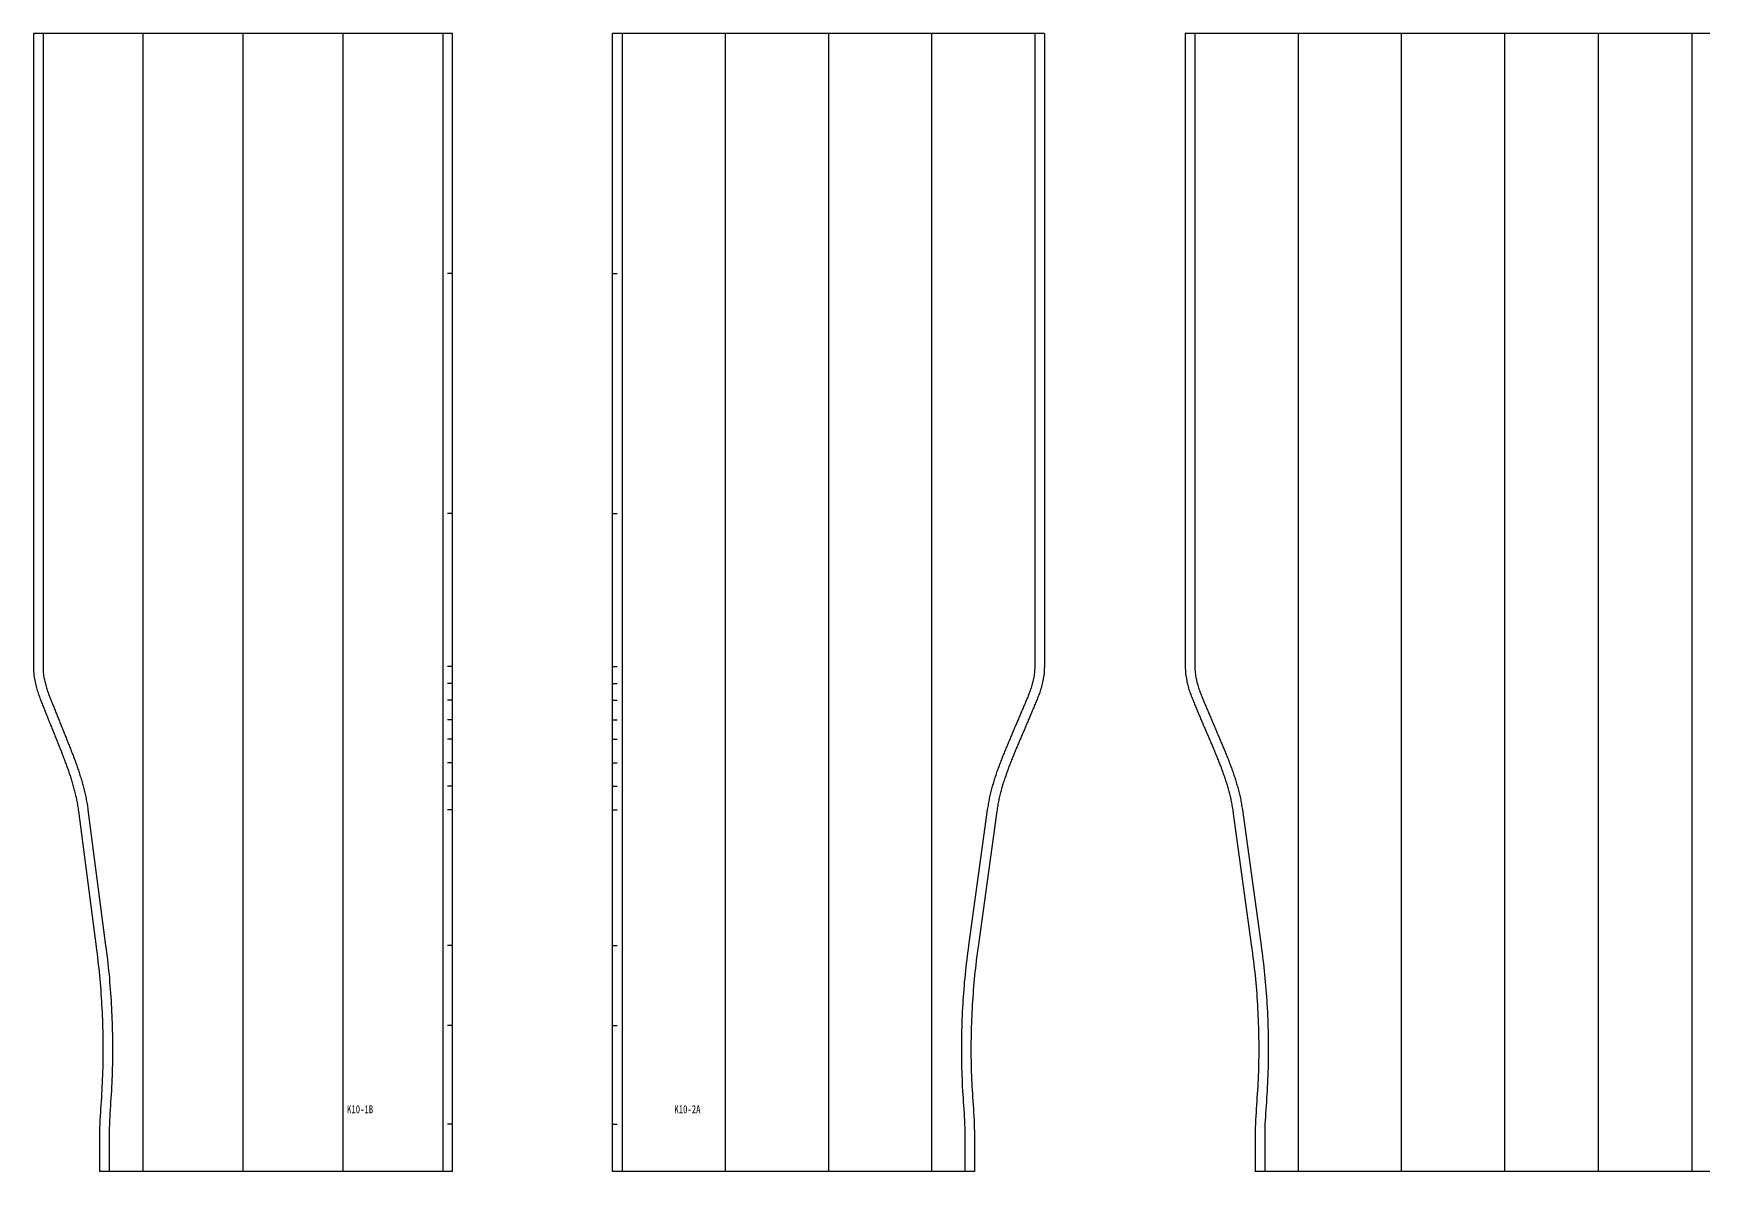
# Model space of a CAD drawing. Header units: millimetres. Extents: x 1725838 to 1745173, y -304752 to -289676.
# Drawn here: x 1727998 to 1730086, y -300550 to -299128 of the extents above; entities that cross this region are included whole.
import ezdxf

# ---------------------------------------------------------------- set-up
doc = ezdxf.new("R2010")
doc.units = ezdxf.units.MM
for name, color, linetype in [('剪口线', 7, 'Continuous'), ('文字', 7, 'Continuous'), ('缝头内线', 7, 'Continuous')]:
    doc.layers.add(name, color=color, linetype=linetype)
doc.styles.add('宋体平面', font='', dxfattribs={"width": 0.8})
doc.styles.get('宋体平面').set_extended_font_data('NSimSun')

msp = doc.modelspace()

# ---------------------------------------------------------------- linework, layer by layer
for p, q in [((1728522, -299127.6), (1727998.3, -299127.6)), ((1728522, -300550.1), (1728522, -299127.6)), ((1729261.9, -299127.6), (1728722, -299127.6)), ((1728722, -300550.1), (1728722, -299127.6)), ((1730551.9, -299127.6), (1729437.9, -299127.6)), ((1728522, -300550.1), (1728080.9, -300550.1)), ((1729174.6, -300550.1), (1728722, -300550.1)), ((1730551.9, -300550.1), (1729525.2, -300550.1))]:
    msp.add_line(p, q)
for points in [[(1727998.3, -299127.6), (1727998.3, -299919.3), (1727998.4, -299921.5), (1727998.5, -299923.5), (1727998.6, -299925.6), (1727998.8, -299927.7), (1727999, -299929.9), (1727999.3, -299932), (1727999.6, -299934.2), (1728000, -299936.2), (1728000.4, -299938.2), (1728000.8, -299940.1), (1728001.3, -299942), (1728001.7, -299943.8), (1728002.2, -299945.5), (1728002.7, -299947.2), (1728003.2, -299948.9), (1728003.7, -299950.6), (1728004.3, -299952.2), (1728004.8, -299953.8), (1728005.3, -299955.3), (1728005.9, -299956.9), (1728006.4, -299958.4), (1728007, -299959.9), (1728007.6, -299961.3), (1728008.1, -299962.8), (1728008.7, -299964.2), (1728009.2, -299965.6), (1728009.8, -299967), (1728010.3, -299968.4), (1728010.9, -299969.7), (1728011.4, -299971.1), (1728012, -299972.5), (1728012.5, -299973.9), (1728013.1, -299975.2), (1728013.6, -299976.6), (1728014.2, -299978), (1728014.7, -299979.3), (1728015.3, -299980.7), (1728015.8, -299982.1), (1728016.4, -299983.5), (1728016.9, -299984.8), (1728017.5, -299986.2), (1728018, -299987.6), (1728018.6, -299988.9), (1728019.1, -299990.3), (1728019.7, -299991.7), (1728020.2, -299993), (1728020.8, -299994.4), (1728021.3, -299995.8), (1728021.9, -299997.1), (1728022.4, -299998.5), (1728023, -299999.9), (1728023.5, -300001.2), (1728024.1, -300002.6), (1728024.6, -300004), (1728025.2, -300005.3), (1728025.7, -300006.7), (1728026.3, -300008.1), (1728026.8, -300009.4), (1728027.4, -300010.8), (1728027.9, -300012.2), (1728028.5, -300013.5), (1728029, -300014.9), (1728029.6, -300016.3), (1728030.1, -300017.6), (1728030.7, -300019), (1728031.2, -300020.4), (1728031.7, -300021.7), (1728032.3, -300023.1), (1728032.8, -300024.4), (1728033.4, -300025.8), (1728033.9, -300027.2), (1728034.4, -300028.5), (1728035, -300029.9), (1728035.5, -300031.3), (1728036, -300032.7), (1728036.5, -300034), (1728037.1, -300035.4), (1728037.6, -300036.8), (1728038.1, -300038.2), (1728038.6, -300039.6), (1728039.1, -300041), (1728039.6, -300042.4), (1728040.2, -300043.8), (1728040.7, -300045.2), (1728041.2, -300046.6), (1728041.7, -300048), (1728042.2, -300049.4), (1728042.6, -300050.9), (1728043.1, -300052.3), (1728043.6, -300053.7), (1728044.1, -300055.2), (1728044.6, -300056.6), (1728045, -300058.1), (1728045.5, -300059.6), (1728045.9, -300061), (1728046.4, -300062.5), (1728046.8, -300064), (1728047.3, -300065.5), (1728047.7, -300067), (1728048.1, -300068.5), (1728048.6, -300070.1), (1728049, -300071.6), (1728049.4, -300073.2), (1728049.8, -300074.7), (1728050.2, -300076.3), (1728050.6, -300077.9), (1728050.9, -300079.5), (1728051.3, -300081.1), (1728051.7, -300082.7), (1728052, -300084.3), (1728052.3, -300085.9), (1728052.7, -300087.5), (1728053, -300089.2), (1728053.2, -300090.8), (1728053.5, -300092.5), (1728053.8, -300094.2), (1728054.1, -300096), (1728054.3, -300097.8), (1728054.6, -300099.5), (1728076.7, -300269), (1728077.3, -300273.5), (1728077.8, -300278), (1728078.4, -300282.5), (1728078.9, -300287), (1728079.4, -300291.5), (1728079.9, -300296), (1728080.4, -300300.5), (1728080.8, -300305), (1728081.2, -300309.5), (1728081.6, -300314.1), (1728082, -300318.6), (1728082.4, -300323.2), (1728082.7, -300327.8), (1728083, -300332.4), (1728083.3, -300337), (1728083.6, -300341.6), (1728083.8, -300346.2), (1728084.1, -300350.8), (1728084.3, -300355.4), (1728084.5, -300360.1), (1728084.6, -300364.7), (1728084.8, -300369.4), (1728084.9, -300374), (1728085, -300378.6), (1728085.1, -300383.3), (1728085.1, -300388), (1728085.1, -300392.6), (1728085.2, -300397.3), (1728085.1, -300401.9), (1728085.1, -300406.6), (1728085, -300411.3), (1728085, -300415.9), (1728084.9, -300420.5), (1728084.7, -300425.2), (1728084.6, -300429.8), (1728084.4, -300434.4), (1728084.2, -300439), (1728084, -300443.7), (1728083.7, -300448.3), (1728083.4, -300452.9), (1728083.2, -300457.6), (1728082.9, -300462.2), (1728082.6, -300466.9), (1728082.3, -300471.5), (1728082, -300476.2), (1728081.7, -300481), (1728081.5, -300485.7), (1728081.3, -300490.5), (1728081.1, -300495.3), (1728081, -300500.1), (1728081, -300504.9), (1728080.9, -300509.7), (1728080.9, -300514.5), (1728080.9, -300550.1)], [(1729261.9, -299127.6), (1729261.9, -299919.3), (1729261.8, -299921.5), (1729261.7, -299923.6), (1729261.6, -299925.6), (1729261.4, -299927.8), (1729261.2, -299929.9), (1729260.9, -299932.1), (1729260.5, -299934.3), (1729260.1, -299936.3), (1729259.7, -299938.3), (1729259.2, -299940.3), (1729258.8, -299942.1), (1729258.3, -299943.9), (1729257.7, -299945.7), (1729257.2, -299947.4), (1729256.7, -299949.1), (1729256.1, -299950.8), (1729255.6, -299952.4), (1729255, -299954), (1729254.4, -299955.5), (1729253.8, -299957.1), (1729253.2, -299958.6), (1729252.7, -299960.1), (1729252.1, -299961.5), (1729251.5, -299963), (1729250.9, -299964.4), (1729250.3, -299965.8), (1729249.7, -299967.2), (1729249.1, -299968.6), (1729248.6, -299970), (1729248, -299971.3), (1729247.4, -299972.7), (1729246.8, -299974.1), (1729246.2, -299975.5), (1729245.7, -299976.8), (1729245.1, -299978.2), (1729244.5, -299979.6), (1729243.9, -299980.9), (1729243.3, -299982.3), (1729242.8, -299983.7), (1729242.2, -299985.1), (1729241.6, -299986.4), (1729241, -299987.8), (1729240.4, -299989.2), (1729239.8, -299990.5), (1729239.3, -299991.9), (1729238.7, -299993.3), (1729238.1, -299994.6), (1729237.5, -299996), (1729236.9, -299997.4), (1729236.4, -299998.7), (1729235.8, -300000.1), (1729235.2, -300001.5), (1729234.6, -300002.8), (1729234, -300004.2), (1729233.4, -300005.6), (1729232.9, -300006.9), (1729232.3, -300008.3), (1729231.7, -300009.7), (1729231.1, -300011), (1729230.5, -300012.4), (1729230, -300013.7), (1729229.4, -300015.1), (1729228.8, -300016.5), (1729228.2, -300017.8), (1729227.7, -300019.2), (1729227.1, -300020.6), (1729226.5, -300021.9), (1729225.9, -300023.3), (1729225.4, -300024.7), (1729224.8, -300026), (1729224.2, -300027.4), (1729223.7, -300028.8), (1729223.1, -300030.1), (1729222.5, -300031.5), (1729222, -300032.9), (1729221.4, -300034.2), (1729220.9, -300035.6), (1729220.3, -300037), (1729219.8, -300038.4), (1729219.2, -300039.8), (1729218.7, -300041.2), (1729218.1, -300042.6), (1729217.6, -300044), (1729217.1, -300045.4), (1729216.5, -300046.8), (1729216, -300048.2), (1729215.5, -300049.6), (1729215, -300051.1), (1729214.5, -300052.5), (1729214, -300053.9), (1729213.5, -300055.4), (1729213, -300056.8), (1729212.5, -300058.3), (1729212, -300059.8), (1729211.5, -300061.2), (1729211, -300062.7), (1729210.5, -300064.2), (1729210.1, -300065.7), (1729209.6, -300067.2), (1729209.2, -300068.7), (1729208.7, -300070.2), (1729208.3, -300071.8), (1729207.9, -300073.3), (1729207.4, -300074.9), (1729207, -300076.4), (1729206.6, -300078), (1729206.2, -300079.6), (1729205.8, -300081.2), (1729205.5, -300082.8), (1729205.1, -300084.4), (1729204.8, -300086), (1729204.4, -300087.7), (1729204.1, -300089.3), (1729203.8, -300090.9), (1729203.5, -300092.6), (1729203.2, -300094.3), (1729202.9, -300096.1), (1729202.7, -300097.9), (1729202.4, -300099.6), (1729179, -300269.1), (1729178.4, -300273.6), (1729177.8, -300278.1), (1729177.2, -300282.6), (1729176.7, -300287.1), (1729176.2, -300291.6), (1729175.6, -300296.1), (1729175.1, -300300.5), (1729174.7, -300305.1), (1729174.2, -300309.6), (1729173.8, -300314.1), (1729173.4, -300318.7), (1729173, -300323.2), (1729172.7, -300327.8), (1729172.3, -300332.4), (1729172, -300337), (1729171.7, -300341.6), (1729171.5, -300346.2), (1729171.2, -300350.9), (1729171, -300355.5), (1729170.8, -300360.1), (1729170.6, -300364.7), (1729170.5, -300369.4), (1729170.3, -300374), (1729170.2, -300378.7), (1729170.2, -300383.3), (1729170.1, -300388), (1729170.1, -300392.6), (1729170.1, -300397.3), (1729170.1, -300401.9), (1729170.1, -300406.6), (1729170.2, -300411.2), (1729170.3, -300415.9), (1729170.4, -300420.5), (1729170.5, -300425.2), (1729170.7, -300429.8), (1729170.9, -300434.4), (1729171.1, -300439), (1729171.3, -300443.6), (1729171.6, -300448.3), (1729171.9, -300452.9), (1729172.2, -300457.5), (1729172.5, -300462.2), (1729172.8, -300466.8), (1729173.1, -300471.5), (1729173.4, -300476.2), (1729173.7, -300480.9), (1729173.9, -300485.7), (1729174.2, -300490.5), (1729174.3, -300495.3), (1729174.4, -300500.1), (1729174.5, -300504.9), (1729174.6, -300509.7), (1729174.6, -300514.5), (1729174.6, -300550.1)], [(1729437.9, -299127.6), (1729437.9, -299919.3), (1729438, -299921.5), (1729438.1, -299923.6), (1729438.3, -299925.6), (1729438.4, -299927.8), (1729438.6, -299929.9), (1729438.9, -299932.1), (1729439.3, -299934.3), (1729439.7, -299936.3), (1729440.1, -299938.3), (1729440.6, -299940.3), (1729441.1, -299942.1), (1729441.6, -299943.9), (1729442.1, -299945.7), (1729442.6, -299947.4), (1729443.1, -299949.1), (1729443.7, -299950.8), (1729444.2, -299952.4), (1729444.8, -299954), (1729445.4, -299955.5), (1729446, -299957.1), (1729446.6, -299958.6), (1729447.2, -299960.1), (1729447.7, -299961.5), (1729448.3, -299963), (1729448.9, -299964.4), (1729449.5, -299965.8), (1729450.1, -299967.2), (1729450.7, -299968.6), (1729451.3, -299970), (1729451.8, -299971.3), (1729452.4, -299972.7), (1729453, -299974.1), (1729453.6, -299975.5), (1729454.2, -299976.8), (1729454.7, -299978.2), (1729455.3, -299979.6), (1729455.9, -299980.9), (1729456.5, -299982.3), (1729457.1, -299983.7), (1729457.6, -299985.1), (1729458.2, -299986.4), (1729458.8, -299987.8), (1729459.4, -299989.2), (1729460, -299990.5), (1729460.5, -299991.9), (1729461.1, -299993.3), (1729461.7, -299994.6), (1729462.3, -299996), (1729462.9, -299997.4), (1729463.5, -299998.7), (1729464, -300000.1), (1729464.6, -300001.5), (1729465.2, -300002.8), (1729465.8, -300004.2), (1729466.4, -300005.6), (1729466.9, -300006.9), (1729467.5, -300008.3), (1729468.1, -300009.7), (1729468.7, -300011), (1729469.3, -300012.4), (1729469.8, -300013.7), (1729470.4, -300015.1), (1729471, -300016.5), (1729471.6, -300017.8), (1729472.2, -300019.2), (1729472.7, -300020.6), (1729473.3, -300021.9), (1729473.9, -300023.3), (1729474.4, -300024.7), (1729475, -300026), (1729475.6, -300027.4), (1729476.1, -300028.8), (1729476.7, -300030.1), (1729477.3, -300031.5), (1729477.8, -300032.9), (1729478.4, -300034.2), (1729478.9, -300035.6), (1729479.5, -300037), (1729480, -300038.4), (1729480.6, -300039.8), (1729481.1, -300041.2), (1729481.7, -300042.6), (1729482.2, -300044), (1729482.7, -300045.4), (1729483.3, -300046.8), (1729483.8, -300048.2), (1729484.3, -300049.6), (1729484.8, -300051.1), (1729485.3, -300052.5), (1729485.8, -300053.9), (1729486.4, -300055.4), (1729486.9, -300056.8), (1729487.3, -300058.3), (1729487.8, -300059.8), (1729488.3, -300061.2), (1729488.8, -300062.7), (1729489.3, -300064.2), (1729489.7, -300065.7), (1729490.2, -300067.2), (1729490.6, -300068.7), (1729491.1, -300070.2), (1729491.5, -300071.8), (1729491.9, -300073.3), (1729492.4, -300074.9), (1729492.8, -300076.4), (1729493.2, -300078), (1729493.6, -300079.6), (1729494, -300081.2), (1729494.3, -300082.8), (1729494.7, -300084.4), (1729495.1, -300086), (1729495.4, -300087.7), (1729495.7, -300089.3), (1729496, -300090.9), (1729496.3, -300092.6), (1729496.6, -300094.3), (1729496.9, -300096.1), (1729497.2, -300097.9), (1729497.4, -300099.6), (1729520.9, -300269.1), (1729521.4, -300273.6), (1729522, -300278.1), (1729522.6, -300282.6), (1729523.1, -300287.1), (1729523.7, -300291.6), (1729524.2, -300296.1), (1729524.7, -300300.5), (1729525.2, -300305.1), (1729525.6, -300309.6), (1729526, -300314.1), (1729526.4, -300318.7), (1729526.8, -300323.2), (1729527.2, -300327.8), (1729527.5, -300332.4), (1729527.8, -300337), (1729528.1, -300341.6), (1729528.3, -300346.2), (1729528.6, -300350.9), (1729528.8, -300355.5), (1729529, -300360.1), (1729529.2, -300364.7), (1729529.3, -300369.4), (1729529.5, -300374), (1729529.6, -300378.7), (1729529.6, -300383.3), (1729529.7, -300388), (1729529.7, -300392.6), (1729529.7, -300397.3), (1729529.7, -300401.9), (1729529.7, -300406.6), (1729529.6, -300411.2), (1729529.5, -300415.9), (1729529.4, -300420.5), (1729529.3, -300425.2), (1729529.1, -300429.8), (1729528.9, -300434.4), (1729528.7, -300439), (1729528.5, -300443.6), (1729528.2, -300448.3), (1729527.9, -300452.9), (1729527.6, -300457.5), (1729527.3, -300462.2), (1729527, -300466.8), (1729526.7, -300471.5), (1729526.4, -300476.2), (1729526.1, -300480.9), (1729525.9, -300485.7), (1729525.7, -300490.5), (1729525.5, -300495.3), (1729525.4, -300500.1), (1729525.3, -300504.9), (1729525.2, -300509.7), (1729525.2, -300514.5), (1729525.2, -300550.1)]]:
    msp.add_lwpolyline(points)
at = {"layer": '剪口线', "color": 2}
for p, q in [((1728522, -299427.6), (1728516, -299427.6)), ((1728722, -299427.6), (1728728, -299427.6)), ((1728522, -299727.6), (1728516, -299727.6)), ((1728722, -299727.6), (1728728, -299727.6)), ((1728522, -299919), (1728516, -299919)), ((1728722, -299919), (1728728, -299919)), ((1728522, -299940), (1728516, -299940)), ((1728722, -299940), (1728728, -299940)), ((1728522, -299961), (1728516, -299961)), ((1728722, -299961), (1728728, -299961)), ((1728522, -299985.4), (1728516, -299985.4)), ((1728722, -299985.4), (1728728, -299985.4)), ((1728522, -300009.7), (1728516, -300009.7)), ((1728722, -300009.7), (1728728, -300009.7)), ((1728522, -300039.1), (1728516, -300039.1)), ((1728722, -300039.1), (1728728, -300039.1)), ((1728522, -300068.5), (1728516, -300068.5)), ((1728722, -300068.5), (1728728, -300068.5)), ((1728522, -300097.8), (1728516, -300097.8)), ((1728722, -300097.8), (1728728, -300097.8)), ((1728522, -300267.5), (1728516, -300267.5)), ((1728722, -300267.5), (1728728, -300267.5)), ((1728522, -300367.4), (1728516, -300367.4)), ((1728722, -300367.4), (1728728, -300367.4)), ((1728522, -300490.9), (1728516, -300490.9)), ((1728722, -300490.9), (1728728, -300490.9))]:
    msp.add_line(p, q, dxfattribs=at)
at = {"layer": '文字', "color": 3}
for p, q in [((1728135.2, -299127.6), (1728135.2, -300550.1)), ((1728260.2, -299127.6), (1728260.2, -300550.1)), ((1728385.1, -299127.6), (1728385.1, -300550.1)), ((1728863, -299127.6), (1728863, -300550.1)), ((1728992, -299127.6), (1728992, -300550.1)), ((1729120.9, -299127.6), (1729120.9, -300550.1)), ((1729578.9, -299127.6), (1729578.9, -300550.1)), ((1729707.8, -299127.6), (1729707.8, -300550.1)), ((1729836.8, -299127.6), (1729836.8, -300550.1)), ((1729954, -299127.6), (1729954, -300550.1)), ((1730071.2, -299127.6), (1730071.2, -300550.1))]:
    msp.add_line(p, q, dxfattribs=at)
at = {"layer": '缝头内线', "color": 1}
for p, q in [((1728510, -299127.6), (1728510, -300550.1)), ((1728734, -299127.6), (1728734, -300550.1))]:
    msp.add_line(p, q, dxfattribs=at)
for points in [[(1728010.3, -299127.6), (1728010.3, -299919), (1728010.4, -299920.9), (1728010.5, -299922.9), (1728010.6, -299924.8), (1728010.7, -299926.7), (1728010.9, -299928.5), (1728011.1, -299930.4), (1728011.4, -299932.2), (1728011.7, -299933.9), (1728012.1, -299935.7), (1728012.5, -299937.4), (1728012.9, -299939), (1728013.3, -299940.7), (1728013.8, -299942.3), (1728014.2, -299943.8), (1728014.7, -299945.4), (1728015.2, -299946.9), (1728015.6, -299948.4), (1728016.1, -299949.9), (1728016.7, -299951.3), (1728017.2, -299952.8), (1728017.7, -299954.2), (1728018.2, -299955.6), (1728018.8, -299957), (1728019.3, -299958.4), (1728019.8, -299959.8), (1728020.4, -299961.2), (1728020.9, -299962.5), (1728021.5, -299963.9), (1728022, -299965.3), (1728022.6, -299966.7), (1728023.1, -299968), (1728023.7, -299969.4), (1728024.2, -299970.8), (1728024.8, -299972.2), (1728025.3, -299973.5), (1728025.9, -299974.9), (1728026.4, -299976.3), (1728027, -299977.6), (1728027.5, -299979), (1728028.1, -299980.4), (1728028.6, -299981.7), (1728029.2, -299983.1), (1728029.7, -299984.5), (1728030.3, -299985.8), (1728030.8, -299987.2), (1728031.4, -299988.6), (1728031.9, -299989.9), (1728032.5, -299991.3), (1728033, -299992.7), (1728033.6, -299994), (1728034.1, -299995.4), (1728034.7, -299996.8), (1728035.2, -299998.1), (1728035.8, -299999.5), (1728036.3, -300000.9), (1728036.9, -300002.2), (1728037.4, -300003.6), (1728038, -300005), (1728038.5, -300006.3), (1728039.1, -300007.7), (1728039.6, -300009.1), (1728040.1, -300010.4), (1728040.7, -300011.8), (1728041.2, -300013.2), (1728041.8, -300014.5), (1728042.3, -300015.9), (1728042.9, -300017.3), (1728043.4, -300018.7), (1728044, -300020), (1728044.5, -300021.4), (1728045.1, -300022.8), (1728045.6, -300024.2), (1728046.1, -300025.6), (1728046.7, -300027), (1728047.2, -300028.4), (1728047.8, -300029.8), (1728048.3, -300031.2), (1728048.8, -300032.6), (1728049.4, -300034), (1728049.9, -300035.4), (1728050.4, -300036.8), (1728050.9, -300038.3), (1728051.4, -300039.7), (1728052, -300041.2), (1728052.5, -300042.6), (1728053, -300044.1), (1728053.5, -300045.5), (1728054, -300047), (1728054.5, -300048.5), (1728055, -300050), (1728055.5, -300051.5), (1728056, -300053), (1728056.5, -300054.5), (1728056.9, -300056), (1728057.4, -300057.5), (1728057.9, -300059.1), (1728058.3, -300060.6), (1728058.8, -300062.2), (1728059.3, -300063.7), (1728059.7, -300065.3), (1728060.1, -300066.9), (1728060.6, -300068.5), (1728061, -300070.1), (1728061.4, -300071.8), (1728061.8, -300073.4), (1728062.2, -300075.1), (1728062.6, -300076.7), (1728063, -300078.4), (1728063.4, -300080.1), (1728063.7, -300081.8), (1728064.1, -300083.6), (1728064.4, -300085.3), (1728064.8, -300087), (1728065.1, -300088.8), (1728065.4, -300090.6), (1728065.7, -300092.4), (1728065.9, -300094.2), (1728066.2, -300096), (1728066.5, -300097.8), (1728088.6, -300267.5), (1728089.2, -300272), (1728089.7, -300276.6), (1728090.3, -300281.1), (1728090.8, -300285.6), (1728091.3, -300290.2), (1728091.8, -300294.7), (1728092.3, -300299.3), (1728092.8, -300303.8), (1728093.2, -300308.4), (1728093.6, -300313), (1728094, -300317.7), (1728094.3, -300322.3), (1728094.7, -300326.9), (1728095, -300331.6), (1728095.3, -300336.2), (1728095.6, -300340.9), (1728095.8, -300345.6), (1728096.1, -300350.2), (1728096.3, -300354.9), (1728096.5, -300359.6), (1728096.6, -300364.3), (1728096.8, -300369), (1728096.9, -300373.7), (1728097, -300378.4), (1728097.1, -300383.1), (1728097.1, -300387.9), (1728097.1, -300392.6), (1728097.2, -300397.3), (1728097.1, -300402), (1728097.1, -300406.7), (1728097, -300411.4), (1728097, -300416.1), (1728096.9, -300420.8), (1728096.7, -300425.6), (1728096.6, -300430.2), (1728096.4, -300434.9), (1728096.2, -300439.6), (1728095.9, -300444.3), (1728095.7, -300449), (1728095.4, -300453.6), (1728095.1, -300458.3), (1728094.8, -300463), (1728094.6, -300467.6), (1728094.3, -300472.3), (1728094, -300476.9), (1728093.7, -300481.6), (1728093.5, -300486.3), (1728093.3, -300491), (1728093.1, -300495.7), (1728093, -300500.4), (1728093, -300505.1), (1728092.9, -300509.8), (1728092.9, -300514.5), (1728092.9, -300550.1)], [(1729249.9, -299127.6), (1729249.9, -299919), (1729249.8, -299920.9), (1729249.7, -299922.9), (1729249.6, -299924.8), (1729249.4, -299926.7), (1729249.2, -299928.5), (1729249, -299930.4), (1729248.7, -299932.2), (1729248.4, -299933.9), (1729248, -299935.7), (1729247.6, -299937.4), (1729247.2, -299939), (1729246.7, -299940.7), (1729246.2, -299942.3), (1729245.8, -299943.8), (1729245.3, -299945.4), (1729244.8, -299946.9), (1729244.2, -299948.4), (1729243.7, -299949.9), (1729243.2, -299951.3), (1729242.6, -299952.8), (1729242.1, -299954.2), (1729241.5, -299955.6), (1729241, -299957), (1729240.4, -299958.4), (1729239.8, -299959.8), (1729239.2, -299961.2), (1729238.7, -299962.5), (1729238.1, -299963.9), (1729237.5, -299965.3), (1729236.9, -299966.7), (1729236.3, -299968), (1729235.8, -299969.4), (1729235.2, -299970.8), (1729234.6, -299972.2), (1729234, -299973.5), (1729233.4, -299974.9), (1729232.9, -299976.3), (1729232.3, -299977.6), (1729231.7, -299979), (1729231.1, -299980.4), (1729230.5, -299981.7), (1729230, -299983.1), (1729229.4, -299984.5), (1729228.8, -299985.8), (1729228.2, -299987.2), (1729227.6, -299988.6), (1729227.1, -299989.9), (1729226.5, -299991.3), (1729225.9, -299992.7), (1729225.3, -299994), (1729224.7, -299995.4), (1729224.2, -299996.8), (1729223.6, -299998.1), (1729223, -299999.5), (1729222.4, -300000.9), (1729221.8, -300002.2), (1729221.2, -300003.6), (1729220.7, -300005), (1729220.1, -300006.3), (1729219.5, -300007.7), (1729218.9, -300009.1), (1729218.3, -300010.4), (1729217.8, -300011.8), (1729217.2, -300013.2), (1729216.6, -300014.5), (1729216, -300015.9), (1729215.4, -300017.3), (1729214.9, -300018.7), (1729214.3, -300020), (1729213.7, -300021.4), (1729213.1, -300022.8), (1729212.6, -300024.2), (1729212, -300025.6), (1729211.4, -300027), (1729210.9, -300028.4), (1729210.3, -300029.8), (1729209.7, -300031.2), (1729209.2, -300032.6), (1729208.6, -300034), (1729208.1, -300035.4), (1729207.5, -300036.8), (1729206.9, -300038.3), (1729206.4, -300039.7), (1729205.8, -300041.2), (1729205.3, -300042.6), (1729204.8, -300044.1), (1729204.2, -300045.5), (1729203.7, -300047), (1729203.2, -300048.5), (1729202.6, -300050), (1729202.1, -300051.5), (1729201.6, -300053), (1729201.1, -300054.5), (1729200.6, -300056), (1729200.1, -300057.5), (1729199.6, -300059.1), (1729199.1, -300060.6), (1729198.6, -300062.2), (1729198.1, -300063.7), (1729197.7, -300065.3), (1729197.2, -300066.9), (1729196.7, -300068.5), (1729196.3, -300070.1), (1729195.9, -300071.8), (1729195.4, -300073.4), (1729195, -300075.1), (1729194.6, -300076.7), (1729194.2, -300078.4), (1729193.8, -300080.1), (1729193.4, -300081.8), (1729193, -300083.6), (1729192.7, -300085.3), (1729192.3, -300087), (1729192, -300088.8), (1729191.7, -300090.6), (1729191.4, -300092.4), (1729191.1, -300094.2), (1729190.8, -300096), (1729190.5, -300097.8), (1729167.1, -300267.5), (1729166.5, -300272), (1729165.9, -300276.6), (1729165.3, -300281.1), (1729164.8, -300285.6), (1729164.2, -300290.2), (1729163.7, -300294.7), (1729163.2, -300299.3), (1729162.7, -300303.8), (1729162.3, -300308.4), (1729161.8, -300313), (1729161.4, -300317.7), (1729161.1, -300322.3), (1729160.7, -300326.9), (1729160.4, -300331.6), (1729160, -300336.2), (1729159.8, -300340.9), (1729159.5, -300345.6), (1729159.2, -300350.2), (1729159, -300354.9), (1729158.8, -300359.6), (1729158.6, -300364.3), (1729158.5, -300369), (1729158.3, -300373.7), (1729158.2, -300378.4), (1729158.2, -300383.1), (1729158.1, -300387.9), (1729158.1, -300392.6), (1729158.1, -300397.3), (1729158.1, -300402), (1729158.1, -300406.7), (1729158.2, -300411.4), (1729158.3, -300416.1), (1729158.4, -300420.8), (1729158.5, -300425.6), (1729158.7, -300430.2), (1729158.9, -300434.9), (1729159.1, -300439.6), (1729159.3, -300444.3), (1729159.6, -300449), (1729159.9, -300453.6), (1729160.2, -300458.3), (1729160.5, -300463), (1729160.8, -300467.6), (1729161.1, -300472.3), (1729161.4, -300476.9), (1729161.7, -300481.6), (1729162, -300486.3), (1729162.2, -300491), (1729162.3, -300495.7), (1729162.4, -300500.4), (1729162.5, -300505.1), (1729162.6, -300509.8), (1729162.6, -300514.5), (1729162.6, -300550.1)], [(1729449.9, -299127.6), (1729449.9, -299919), (1729450, -299920.9), (1729450.1, -299922.9), (1729450.2, -299924.8), (1729450.4, -299926.7), (1729450.6, -299928.5), (1729450.8, -299930.4), (1729451.1, -299932.2), (1729451.4, -299933.9), (1729451.8, -299935.7), (1729452.2, -299937.4), (1729452.6, -299939), (1729453.1, -299940.7), (1729453.6, -299942.3), (1729454, -299943.8), (1729454.5, -299945.4), (1729455, -299946.9), (1729455.6, -299948.4), (1729456.1, -299949.9), (1729456.6, -299951.3), (1729457.2, -299952.8), (1729457.7, -299954.2), (1729458.3, -299955.6), (1729458.9, -299957), (1729459.4, -299958.4), (1729460, -299959.8), (1729460.6, -299961.2), (1729461.2, -299962.5), (1729461.7, -299963.9), (1729462.3, -299965.3), (1729462.9, -299966.7), (1729463.5, -299968), (1729464, -299969.4), (1729464.6, -299970.8), (1729465.2, -299972.2), (1729465.8, -299973.5), (1729466.4, -299974.9), (1729466.9, -299976.3), (1729467.5, -299977.6), (1729468.1, -299979), (1729468.7, -299980.4), (1729469.3, -299981.7), (1729469.8, -299983.1), (1729470.4, -299984.5), (1729471, -299985.8), (1729471.6, -299987.2), (1729472.2, -299988.6), (1729472.8, -299989.9), (1729473.3, -299991.3), (1729473.9, -299992.7), (1729474.5, -299994), (1729475.1, -299995.4), (1729475.7, -299996.8), (1729476.2, -299998.1), (1729476.8, -299999.5), (1729477.4, -300000.9), (1729478, -300002.2), (1729478.6, -300003.6), (1729479.1, -300005), (1729479.7, -300006.3), (1729480.3, -300007.7), (1729480.9, -300009.1), (1729481.5, -300010.4), (1729482.1, -300011.8), (1729482.6, -300013.2), (1729483.2, -300014.5), (1729483.8, -300015.9), (1729484.4, -300017.3), (1729484.9, -300018.7), (1729485.5, -300020), (1729486.1, -300021.4), (1729486.7, -300022.8), (1729487.2, -300024.2), (1729487.8, -300025.6), (1729488.4, -300027), (1729489, -300028.4), (1729489.5, -300029.8), (1729490.1, -300031.2), (1729490.6, -300032.6), (1729491.2, -300034), (1729491.8, -300035.4), (1729492.3, -300036.8), (1729492.9, -300038.3), (1729493.4, -300039.7), (1729494, -300041.2), (1729494.5, -300042.6), (1729495, -300044.1), (1729495.6, -300045.5), (1729496.1, -300047), (1729496.6, -300048.5), (1729497.2, -300050), (1729497.7, -300051.5), (1729498.2, -300053), (1729498.7, -300054.5), (1729499.2, -300056), (1729499.7, -300057.5), (1729500.2, -300059.1), (1729500.7, -300060.6), (1729501.2, -300062.2), (1729501.7, -300063.7), (1729502.1, -300065.3), (1729502.6, -300066.9), (1729503.1, -300068.5), (1729503.5, -300070.1), (1729504, -300071.8), (1729504.4, -300073.4), (1729504.8, -300075.1), (1729505.2, -300076.7), (1729505.6, -300078.4), (1729506, -300080.1), (1729506.4, -300081.8), (1729506.8, -300083.6), (1729507.2, -300085.3), (1729507.5, -300087), (1729507.8, -300088.8), (1729508.1, -300090.6), (1729508.4, -300092.4), (1729508.7, -300094.2), (1729509, -300096), (1729509.3, -300097.8), (1729532.8, -300267.5), (1729533.3, -300272), (1729533.9, -300276.6), (1729534.5, -300281.1), (1729535, -300285.6), (1729535.6, -300290.2), (1729536.1, -300294.7), (1729536.6, -300299.3), (1729537.1, -300303.8), (1729537.5, -300308.4), (1729538, -300313), (1729538.4, -300317.7), (1729538.8, -300322.3), (1729539.1, -300326.9), (1729539.5, -300331.6), (1729539.8, -300336.2), (1729540.1, -300340.9), (1729540.3, -300345.6), (1729540.6, -300350.2), (1729540.8, -300354.9), (1729541, -300359.6), (1729541.2, -300364.3), (1729541.3, -300369), (1729541.5, -300373.7), (1729541.6, -300378.4), (1729541.6, -300383.1), (1729541.7, -300387.9), (1729541.7, -300392.6), (1729541.7, -300397.3), (1729541.7, -300402), (1729541.7, -300406.7), (1729541.6, -300411.4), (1729541.5, -300416.1), (1729541.4, -300420.8), (1729541.3, -300425.6), (1729541.1, -300430.2), (1729540.9, -300434.9), (1729540.7, -300439.6), (1729540.5, -300444.3), (1729540.2, -300449), (1729539.9, -300453.6), (1729539.6, -300458.3), (1729539.3, -300463), (1729539, -300467.6), (1729538.7, -300472.3), (1729538.4, -300476.9), (1729538.1, -300481.6), (1729537.9, -300486.3), (1729537.6, -300491), (1729537.5, -300495.7), (1729537.4, -300500.4), (1729537.3, -300505.1), (1729537.2, -300509.8), (1729537.2, -300514.5), (1729537.2, -300550.1)]]:
    msp.add_lwpolyline(points, dxfattribs=at)

# ---------------------------------------------------------------- texts
at = {"color": 3, "char_height": 10, "attachment_point": 5, "style": '宋体平面'}
for s, insert in [('\\A1;K10-1B', (1728406.6, -300472.2)), ('\\A1;K10-2A', (1728815.7, -300472.2))]:
    msp.add_mtext(s, dxfattribs=dict(at, insert=insert))

doc.saveas('drawing.dxf')
